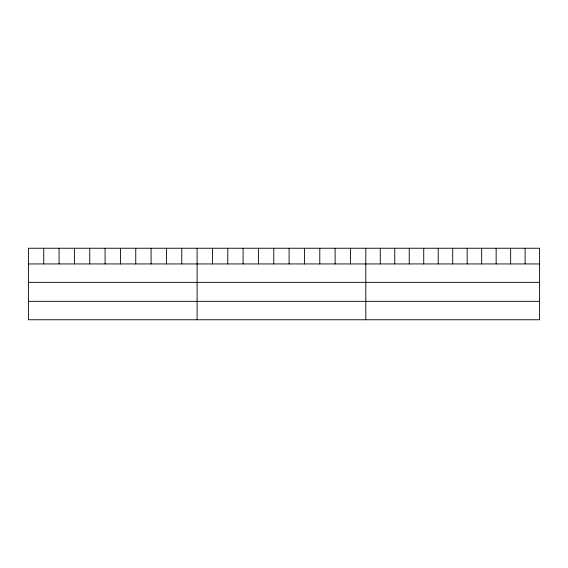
<?xml version="1.0" encoding="UTF-8"?>
<svg xmlns="http://www.w3.org/2000/svg" width="568" height="568" viewBox="0 0 568 568"><rect width="100%" height="100%" fill="white"/><g stroke="black" fill="none" stroke-linecap="round" stroke-linejoin="round"><path stroke-width="0.85" d="M28.4 263.935L539.6 263.935M28.4 282.353L539.6 282.353M28.4 301.331L539.6 301.331M525.116 248.244L525.116 263.935M510.632 248.244L510.632 263.935M496.148 248.244L496.148 263.935M481.664 248.244L481.664 263.935M467.18 248.244L467.18 263.935M452.696 248.244L452.696 263.935M438.212 248.244L438.212 263.935M423.728 248.244L423.728 263.935M409.244 248.244L409.244 263.935M394.76 248.244L394.76 263.935M380.276 248.244L380.276 263.935M365.792 248.244L365.792 319.756M350.456 248.244L350.456 263.935M335.12 248.244L335.12 263.935M319.784 248.244L319.784 263.935M304.448 248.244L304.448 263.935M289.112 248.244L289.112 263.935M273.776 248.244L273.776 263.935M258.44 248.244L258.44 263.935M243.104 248.244L243.104 263.935M227.768 248.244L227.768 263.935M212.432 248.244L212.432 263.935M197.096 248.244L197.096 319.756M181.76 248.244L181.76 263.935M166.424 248.244L166.424 263.935M151.088 248.244L151.088 263.935M135.752 248.244L135.752 263.935M120.416 248.244L120.416 263.935M105.08 248.244L105.08 263.935M89.744 248.244L89.744 263.935M74.408 248.244L74.408 263.935M59.072 248.244L59.072 263.935M43.736 248.244L43.736 263.935M539.6 248.244L28.4 248.244L28.4 319.756L539.6 319.756L539.6 248.244"/></g></svg>
